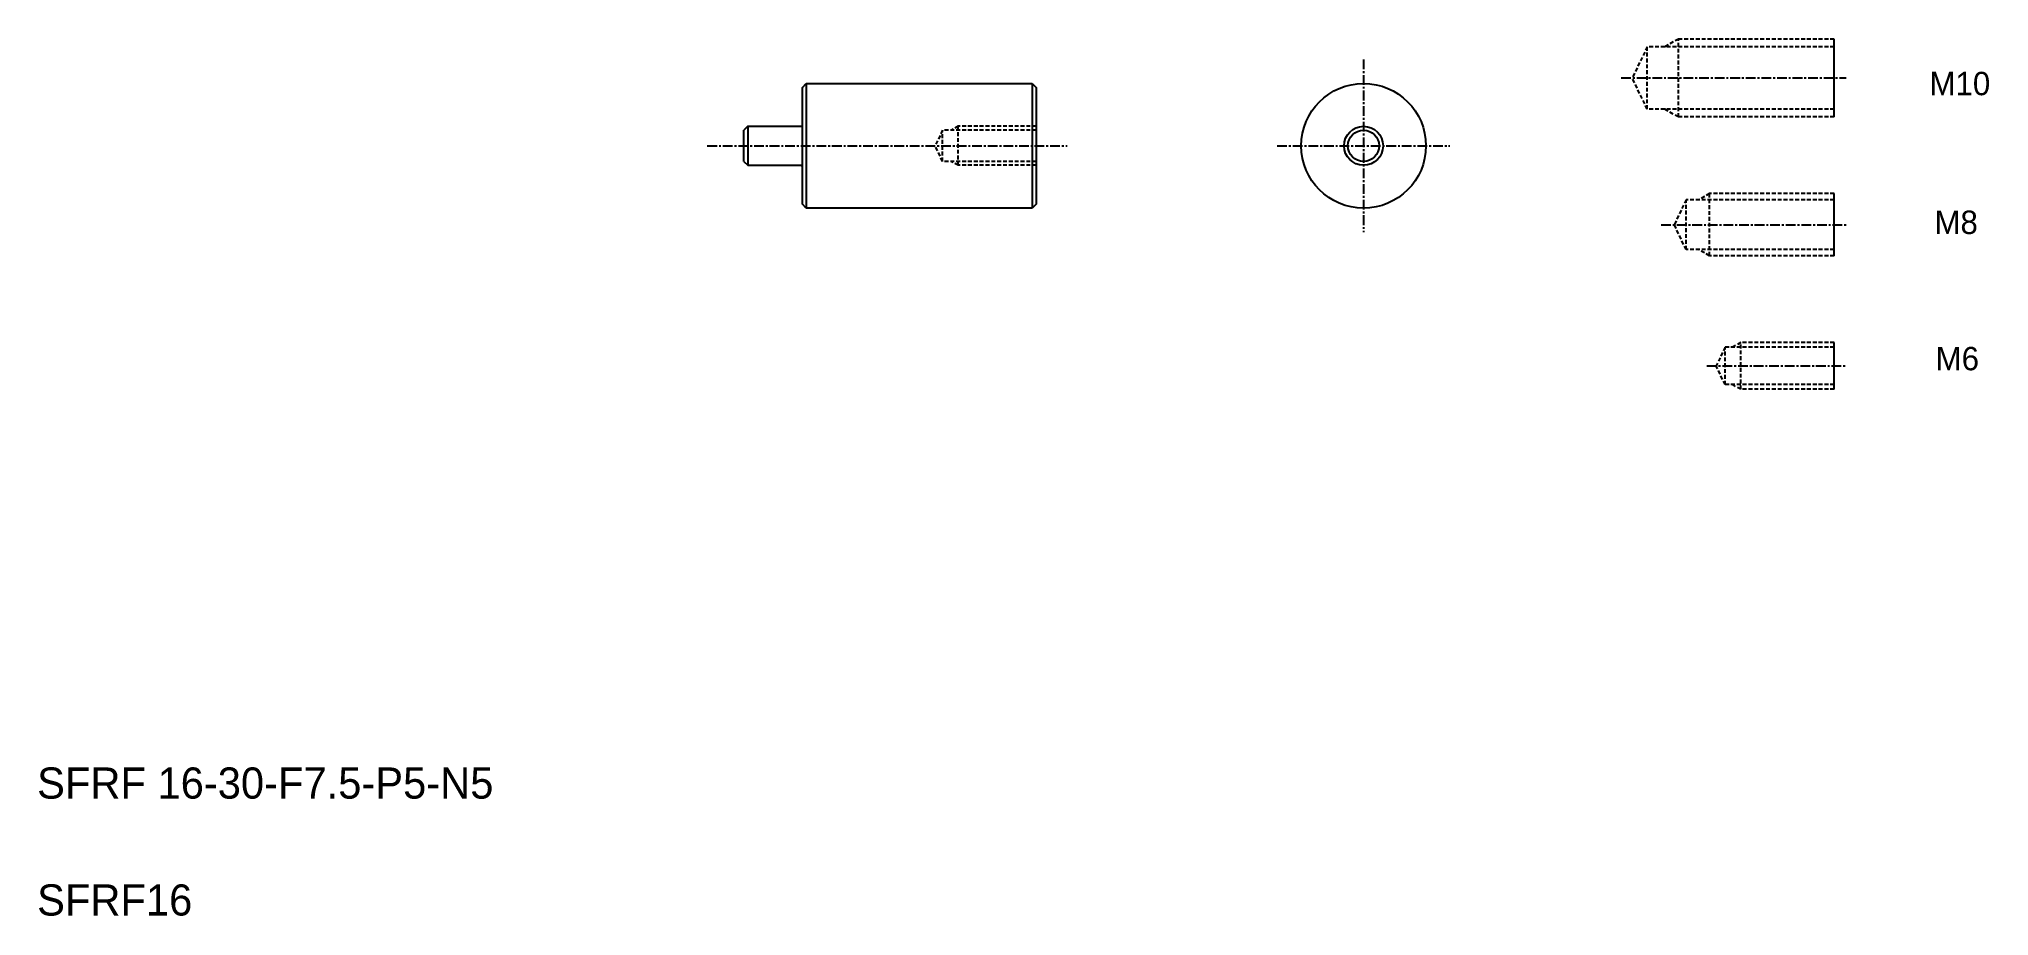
# Model space of a CAD drawing. Extents: x 10 to 260, y 10 to 122.
import ezdxf

# ---------------------------------------------------------------- set-up
doc = ezdxf.new("R2010")
doc.units = 0
doc.linetypes.add('CENTER', pattern=[2, 1.25, -0.25, 0.25, -0.25])
doc.linetypes.add('DASHED', pattern=[0.75, 0.5, -0.25])
doc.layers.get('0').update_dxf_attribs({"linetype": 'CONTINUOUS'})
doc.layers.add('CENTER', color=1, linetype='CENTER')

msp = doc.modelspace()

# ---------------------------------------------------------------- linework, layer by layer
at = {"color": 3, "linetype": 'DASHED'}
for p, q in [((216.63, 121.45), (214.72, 117.45)), ((240.63, 121.45), (216.63, 121.45)), ((216.63, 113.45), (216.63, 121.45)), ((220.63, 122.45), (218.9, 121.45)), ((220.63, 112.45), (220.63, 122.45)), ((240.63, 122.45), (220.63, 122.45)), ((216.63, 113.45), (214.72, 117.45)), ((240.63, 113.45), (216.63, 113.45)), ((220.63, 112.45), (218.9, 113.45)), ((126.21, 110.75), (125.26, 108.75)), ((138.21, 110.75), (126.21, 110.75)), ((126.21, 106.75), (126.21, 110.75)), ((128.21, 111.25), (127.34, 110.75)), ((138.21, 111.25), (128.21, 111.25)), ((128.21, 106.25), (128.21, 111.25)), ((240.63, 112.45), (220.63, 112.45)), ((126.21, 106.75), (125.26, 108.75)), ((138.21, 106.75), (126.21, 106.75)), ((128.21, 106.25), (127.34, 106.75)), ((138.21, 106.25), (128.21, 106.25)), ((224.63, 102.63), (223.24, 101.83)), ((240.63, 102.63), (224.63, 102.63)), ((224.63, 94.63), (224.63, 102.63)), ((221.63, 101.83), (220.11, 98.63)), ((240.63, 101.83), (221.63, 101.83)), ((221.63, 95.43), (221.63, 101.83)), ((221.63, 95.43), (220.11, 98.63)), ((240.63, 95.43), (221.63, 95.43)), ((224.63, 94.63), (223.24, 95.43)), ((240.63, 94.63), (224.63, 94.63)), ((226.63, 82.91), (225.49, 80.51)), ((240.63, 82.91), (226.63, 82.91)), ((226.63, 78.11), (226.63, 82.91)), ((228.63, 83.51), (227.59, 82.91)), ((240.63, 83.51), (228.63, 83.51)), ((228.63, 77.51), (228.63, 83.51)), ((226.63, 78.11), (225.49, 80.51)), ((240.63, 78.11), (226.63, 78.11)), ((228.63, 77.51), (227.59, 78.11)), ((240.63, 77.51), (228.63, 77.51))]:
    msp.add_line(p, q, dxfattribs=at)
at = {"color": 7, "linetype": 'CONTINUOUS'}
for p, q in [((240.63, 112.45), (240.63, 122.45)), ((108.21, 116.25), (108.71, 116.75)), ((108.21, 101.25), (108.21, 116.25)), ((108.71, 116.75), (108.71, 100.75)), ((108.71, 116.75), (137.71, 116.75)), ((137.71, 116.75), (137.71, 100.75)), ((137.71, 116.75), (138.21, 116.25)), ((138.21, 116.25), (138.21, 101.25)), ((101.21, 111.25), (100.71, 110.75)), ((100.71, 106.75), (100.71, 110.75)), ((101.21, 111.25), (108.01, 111.25)), ((101.21, 111.25), (101.21, 106.25)), ((108.71, 112.5), (108.71, 112.5)), ((100.71, 106.75), (101.21, 106.25)), ((101.21, 106.25), (108.01, 106.25)), ((240.63, 94.63), (240.63, 102.63)), ((108.71, 100.75), (108.21, 101.25)), ((137.71, 100.75), (108.71, 100.75)), ((138.21, 101.25), (137.71, 100.75)), ((240.63, 77.51), (240.63, 83.51))]:
    msp.add_line(p, q, dxfattribs=at)
msp.add_line((108.71, 108.75), (108.71, 108.75))
for radius in [8, 2]:
    msp.add_circle((180.23, 108.75), radius, dxfattribs=at)
at = {"color": 3, "linetype": 'CONTINUOUS'}
msp.add_circle((180.23, 108.75), 2.5, dxfattribs=at)
at = {"color": 7, "linetype": 'CONTINUOUS'}
for centre, start, end in [((108.01, 111.45), 270, 0), ((108.01, 106.05), 0, 90)]:
    msp.add_arc(centre, 0.2, start, end, dxfattribs=at)
at = {"layer": 'CENTER', "color": 1, "linetype": 'CENTER'}
for p, q in [((180.23, 119.83), (180.23, 97.67)), ((213.29, 117.45), (242.16, 117.45)), ((96.01, 108.75), (142.18, 108.75)), ((169.15, 108.75), (191.31, 108.75)), ((218.42, 98.63), (242.16, 98.63)), ((224.29, 80.51), (242.16, 80.51))]:
    msp.add_line(p, q, dxfattribs=at)

# ---------------------------------------------------------------- texts
at = {"color": 7, "linetype": 'CONTINUOUS'}
for s, height, p in [('M10', 3, (252.85, 115.24)), ('M8', 3, (253.49, 97.44)), ('M6', 3, (253.64, 79.95)), ('SFRF 16-30-F7.5-P5-N5', 4, (10, 25)), ('SFRF16', 4, (10, 10))]:
    msp.add_text(s, height=height, dxfattribs=at).set_placement(p)

doc.saveas('drawing.dxf')
